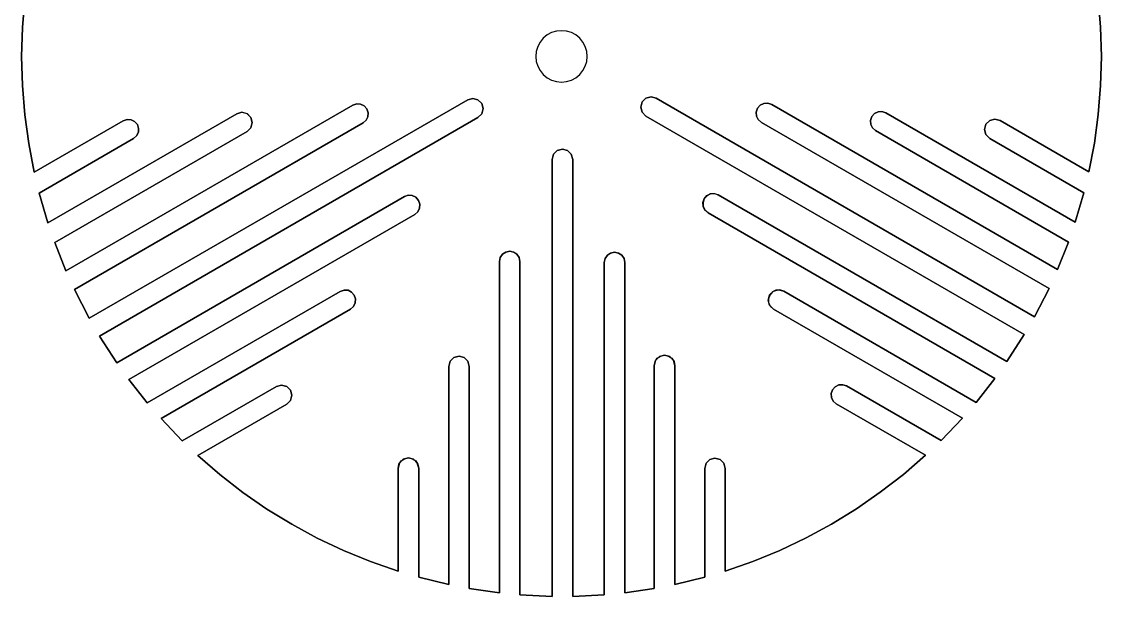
# Model space of a CAD drawing. Extents: x -1 to 211, y 67 to 298.
# Drawn here: x 0.6 to 210.6, y 67 to 178.8 of the extents above; entities that cross this region are included whole.
import ezdxf

# ---------------------------------------------------------------- set-up
doc = ezdxf.new("R2010")
doc.units = 0

msp = doc.modelspace()

# ---------------------------------------------------------------- linework, layer by layer
for p, q in [((1.170639, 183.248525), (0.715822, 177.607987)), ((0.715843, 177.607938), (1.170592, 183.248488)), ((209.952577, 183.32115), (210.412011, 177.667391)), ((210.412099, 177.66738), (209.952754, 183.321132)), ((0.715822, 177.607987), (0.565542, 171.955183)), ((0.565631, 171.955123), (0.715843, 177.607938)), ((103.652174, 176.612326), (102.791589, 176.15287)), ((103.652174, 176.612326), (102.791589, 176.15287)), ((103.652174, 176.612326), (102.791589, 176.15287)), ((104.585583, 176.895966), (103.652174, 176.612326)), ((104.585583, 176.895966), (103.652174, 176.612326)), ((104.585583, 176.895966), (103.652174, 176.612326)), ((105.565588, 176.992927), (104.585583, 176.895966)), ((105.565588, 176.992927), (104.585583, 176.895966)), ((105.565588, 176.992927), (104.585583, 176.895966)), ((106.545592, 176.895966), (105.565588, 176.992927)), ((106.545592, 176.895966), (105.565588, 176.992927)), ((106.545592, 176.895966), (105.565588, 176.992927)), ((107.479002, 176.612326), (106.545592, 176.895966)), ((107.479002, 176.612326), (106.545592, 176.895966)), ((107.479002, 176.612326), (106.545592, 176.895966)), ((108.339586, 176.15287), (107.479002, 176.612326)), ((108.339586, 176.15287), (107.479002, 176.612326)), ((108.339586, 176.15287), (107.479002, 176.612326)), ((210.412011, 177.667391), (210.565454, 171.992933)), ((210.565454, 171.992933), (210.412099, 177.66738)), ((101.405651, 174.766933), (100.946196, 173.906349)), ((101.405651, 174.766933), (100.946196, 173.906349)), ((101.405651, 174.766933), (100.946196, 173.906349)), ((102.030057, 175.528463), (101.405651, 174.766933)), ((102.030057, 175.528463), (101.405651, 174.766933)), ((102.030057, 175.528463), (101.405651, 174.766933)), ((102.791589, 176.15287), (102.030057, 175.528463)), ((102.791589, 176.15287), (102.030057, 175.528463)), ((102.791589, 176.15287), (102.030057, 175.528463)), ((109.101118, 175.528463), (108.339586, 176.15287)), ((109.101118, 175.528463), (108.339586, 176.15287)), ((109.101118, 175.528463), (108.339586, 176.15287)), ((109.725524, 174.766933), (109.101118, 175.528463)), ((109.725524, 174.766933), (109.101118, 175.528463)), ((109.725524, 174.766933), (109.101118, 175.528463)), ((110.184979, 173.906349), (109.725524, 174.766933)), ((110.184979, 173.906349), (109.725524, 174.766933)), ((110.184979, 173.906349), (109.725524, 174.766933)), ((100.662555, 172.972939), (100.565593, 171.992933)), ((100.662555, 172.972939), (100.565593, 171.992933)), ((100.662555, 172.972939), (100.565593, 171.992933)), ((100.946196, 173.906349), (100.662555, 172.972939)), ((100.946196, 173.906349), (100.662555, 172.972939)), ((100.946196, 173.906349), (100.662555, 172.972939)), ((110.46862, 172.972939), (110.184979, 173.906349)), ((110.46862, 172.972939), (110.184979, 173.906349)), ((110.46862, 172.972939), (110.184979, 173.906349)), ((110.565582, 171.992933), (110.46862, 172.972939)), ((110.565582, 171.992933), (110.46862, 172.972939)), ((110.565582, 171.992933), (110.46862, 172.972939)), ((0.565542, 171.955183), (0.719794, 166.302487)), ((0.719951, 166.302412), (0.565631, 171.955123)), ((100.565593, 171.992933), (100.662555, 171.012927)), ((100.565593, 171.992933), (100.662555, 171.012927)), ((100.565593, 171.992933), (100.662555, 171.012927)), ((100.662555, 171.012927), (100.946196, 170.079518)), ((100.662555, 171.012927), (100.946196, 170.079518)), ((100.662555, 171.012927), (100.946196, 170.079518)), ((110.184979, 170.079518), (110.46862, 171.012927)), ((110.184979, 170.079518), (110.46862, 171.012927)), ((110.184979, 170.079518), (110.46862, 171.012927)), ((110.46862, 171.012927), (110.565582, 171.992933)), ((110.46862, 171.012927), (110.565582, 171.992933)), ((110.46862, 171.012927), (110.565582, 171.992933)), ((110.565579, 171.992938), (110.565579, 171.992938)), ((110.565579, 171.992938), (110.565579, 171.992938)), ((110.565579, 171.992938), (110.565579, 171.992938)), ((210.413031, 166.337358), (210.565454, 171.992933)), ((210.565454, 171.992933), (210.413075, 166.337365)), ((210.565518, 171.992938), (210.565518, 171.992938)), ((210.565518, 171.992938), (210.565518, 171.992938)), ((100.946196, 170.079518), (101.405651, 169.218934)), ((100.946196, 170.079518), (101.405651, 169.218934)), ((100.946196, 170.079518), (101.405651, 169.218934)), ((101.405651, 169.218934), (102.030057, 168.457403)), ((101.405651, 169.218934), (102.030057, 168.457403)), ((101.405651, 169.218934), (102.030057, 168.457403)), ((102.030057, 168.457403), (102.791589, 167.832997)), ((102.030057, 168.457403), (102.791589, 167.832997)), ((102.030057, 168.457403), (102.791589, 167.832997)), ((108.339586, 167.832997), (109.101118, 168.457403)), ((108.339586, 167.832997), (109.101118, 168.457403)), ((108.339586, 167.832997), (109.101118, 168.457403)), ((109.101118, 168.457403), (109.725524, 169.218934)), ((109.101118, 168.457403), (109.725524, 169.218934)), ((109.101118, 168.457403), (109.725524, 169.218934)), ((109.725524, 169.218934), (110.184979, 170.079518)), ((109.725524, 169.218934), (110.184979, 170.079518)), ((109.725524, 169.218934), (110.184979, 170.079518)), ((0.719794, 166.302487), (1.178574, 160.66227)), ((1.178798, 160.662176), (0.719951, 166.302412)), ((102.791589, 167.832997), (103.652174, 167.373541)), ((102.791589, 167.832997), (103.652174, 167.373541)), ((102.791589, 167.832997), (103.652174, 167.373541)), ((103.652174, 167.373541), (104.585583, 167.0899)), ((103.652174, 167.373541), (104.585583, 167.0899)), ((103.652174, 167.373541), (104.585583, 167.0899)), ((104.585583, 167.0899), (105.565588, 166.992939)), ((104.585583, 167.0899), (105.565588, 166.992939)), ((104.585583, 167.0899), (105.565588, 166.992939)), ((105.565588, 166.992939), (106.545592, 167.0899)), ((105.565588, 166.992939), (106.545592, 167.0899)), ((105.565588, 166.992939), (106.545592, 167.0899)), ((106.545592, 167.0899), (107.479002, 167.373541)), ((106.545592, 167.0899), (107.479002, 167.373541)), ((106.545592, 167.0899), (107.479002, 167.373541)), ((107.479002, 167.373541), (108.339586, 167.832997)), ((107.479002, 167.373541), (108.339586, 167.832997)), ((107.479002, 167.373541), (108.339586, 167.832997)), ((209.956645, 160.702276), (210.413031, 166.337358)), ((210.413075, 166.337365), (209.956733, 160.702287)), ((87.319208, 163.568531), (88.320209, 163.839007)), ((88.319284, 163.836668), (87.319211, 163.568534)), ((89.319424, 163.56878), (88.319284, 163.836668)), ((88.320209, 163.839007), (89.322117, 163.571891)), ((121.978454, 163.874455), (121.243356, 163.140643)), ((121.251879, 163.135685), (121.984151, 163.867854)), ((122.982442, 164.140639), (121.978454, 163.874466)), ((121.984151, 163.867877), (122.984431, 164.135693)), ((123.984533, 163.867401), (122.982442, 164.140639)), ((122.984431, 164.135693), (123.984578, 163.867348)), ((197.564967, 121.385613), (123.984435, 163.867324)), ((123.984435, 163.867324), (197.564967, 121.385613)), ((123.984435, 163.867324), (123.984435, 163.867324)), ((123.984448, 163.867348), (123.984448, 163.867348)), ((64.987718, 162.512929), (9.197218, 130.30233)), ((9.197218, 130.30233), (64.987718, 162.512929)), ((87.319317, 163.56861), (13.733097, 121.08346)), ((13.733097, 121.08346), (87.319317, 163.56861)), ((64.987718, 162.512929), (64.987718, 162.512929)), ((64.987718, 162.512929), (64.987718, 162.512929)), ((64.987837, 162.513019), (65.739701, 162.763384)), ((65.740213, 162.764919), (64.98784, 162.513017)), ((65.739701, 162.763384), (66.502874, 162.708574)), ((66.504325, 162.71093), (65.740213, 162.764919)), ((66.502874, 162.708574), (67.190075, 162.372133)), ((67.192557, 162.374597), (66.504325, 162.71093)), ((67.190075, 162.372133), (67.714021, 161.777606)), ((67.717288, 161.779468), (67.192557, 162.374597)), ((67.714021, 161.777606), (67.966929, 161.026593)), ((67.97032, 161.027474), (67.717288, 161.779468)), ((87.319317, 163.568616), (87.319317, 163.568616)), ((87.319317, 163.56861), (87.319317, 163.56861)), ((90.051581, 162.836668), (89.319424, 163.56878)), ((89.322117, 163.571904), (90.055625, 162.839015)), ((90.051455, 160.836455), (90.319529, 161.836544)), ((90.319529, 161.836544), (90.051581, 162.836668)), ((90.323577, 161.837335), (90.053973, 160.836105)), ((90.055625, 162.839015), (90.323575, 161.837335)), ((120.975402, 162.137124), (121.246905, 161.134554)), ((121.243356, 163.140643), (120.975415, 162.137124)), ((121.251981, 161.135257), (120.983797, 162.135441)), ((120.983918, 162.135441), (121.251879, 163.135685)), ((143.708376, 161.899203), (143.455246, 161.146421)), ((143.456155, 161.146201), (143.709254, 161.898716)), ((144.233735, 162.494815), (143.708376, 161.899203)), ((143.709254, 161.898716), (144.234403, 162.494165)), ((144.922791, 162.831062), (144.233735, 162.494815)), ((144.234403, 162.494165), (144.923182, 162.83044)), ((145.687654, 162.884396), (144.922791, 162.831062)), ((144.923182, 162.83044), (145.687793, 162.883991)), ((146.440436, 162.631264), (145.687654, 162.884396)), ((145.687793, 162.883991), (146.440436, 162.631269)), ((202.034039, 130.534364), (146.440388, 162.631193)), ((146.440388, 162.631193), (202.034039, 130.534364)), ((146.440388, 162.631193), (146.440388, 162.631193)), ((146.440388, 162.631193), (146.440388, 162.631193)), ((1.178574, 160.66227), (1.941877, 155.046904)), ((1.942169, 155.046787), (1.178798, 160.662176)), ((42.413496, 160.857569), (5.672655, 139.645156)), ((5.672655, 139.645156), (42.413496, 160.857569)), ((15.738768, 117.622719), (89.3193, 160.10443)), ((89.3193, 160.10443), (15.738768, 117.622719)), ((20.350394, 159.480041), (21.102592, 159.731395)), ((21.102148, 159.730041), (20.350396, 159.48002)), ((21.865114, 159.675044), (21.102148, 159.730041)), ((21.102592, 159.731395), (21.866376, 159.677111)), ((22.552086, 159.338575), (21.865114, 159.675044)), ((21.866376, 159.677111), (22.554245, 159.340735)), ((43.413365, 161.125513), (42.413367, 160.857547)), ((42.413491, 160.857569), (43.414187, 161.127259)), ((42.413496, 160.857698), (42.413496, 160.857698)), ((42.413496, 160.857434), (42.413496, 160.857698)), ((42.413496, 160.857569), (42.413496, 160.857569)), ((44.413373, 160.857579), (43.413365, 161.125513)), ((43.414187, 161.127259), (44.415501, 160.85995)), ((45.145437, 160.125539), (44.413373, 160.857579)), ((44.415501, 160.85987), (45.148549, 160.127231)), ((45.413402, 159.125539), (45.145437, 160.125539)), ((45.148549, 160.127231), (45.416484, 159.126066)), ((67.9147, 160.263239), (67.580586, 159.574904)), ((67.582177, 159.574545), (67.917477, 160.263281)), ((67.966929, 161.026593), (67.9147, 160.263239)), ((67.917477, 160.263281), (67.97032, 161.027474)), ((89.319207, 160.104433), (90.051455, 160.836455)), ((90.053973, 160.836105), (89.319207, 160.104449)), ((89.3193, 160.10443), (89.3193, 160.10443)), ((89.3193, 160.10443), (89.3193, 160.10443)), ((121.246905, 161.134554), (121.984566, 160.403343)), ((121.984415, 160.403253), (121.251981, 161.135257)), ((121.984344, 160.403354), (195.570432, 117.918203)), ((121.984452, 160.403409), (121.984452, 160.403409)), ((195.570541, 117.918259), (121.984452, 160.403409)), ((121.984452, 160.403404), (121.984452, 160.403404)), ((143.455246, 161.146421), (143.50858, 160.381558)), ((143.509323, 160.381564), (143.456155, 161.146201)), ((143.50858, 160.381558), (143.844828, 159.692503)), ((143.845252, 159.692616), (143.509323, 160.381564)), ((143.844828, 159.692503), (144.44044, 159.167145)), ((144.440437, 159.167169), (143.845252, 159.692616)), ((165.653002, 159.544049), (165.906143, 160.296825)), ((165.91067, 160.294155), (165.657724, 159.542743)), ((165.906143, 160.296825), (166.43151, 160.892426)), ((166.434924, 160.888932), (165.91067, 160.294155)), ((166.43151, 160.892426), (167.12057, 161.228662)), ((167.122535, 161.22534), (166.434924, 160.888932)), ((167.12057, 161.228662), (167.885433, 161.281983)), ((167.886086, 161.27983), (167.122535, 161.22534)), ((167.885433, 161.281983), (168.638209, 161.028841)), ((168.638158, 161.028857), (167.886086, 161.27983)), ((205.492668, 139.750849), (168.638108, 161.028878)), ((168.638108, 161.028878), (205.492668, 139.750849)), ((168.638108, 161.028878), (168.638108, 161.028878)), ((168.638108, 161.028878), (168.638108, 161.028878)), ((189.852002, 159.792431), (188.84977, 159.525465)), ((188.852731, 159.522078), (189.853014, 159.789901)), ((190.853171, 159.521522), (189.852002, 159.792431)), ((189.853014, 159.789901), (190.853166, 159.521549)), ((209.19762, 155.099927), (209.956645, 160.702276)), ((209.956733, 160.702287), (209.197753, 155.09994)), ((20.350397, 159.480149), (3.010103, 149.468593)), ((3.010103, 149.468593), (20.350397, 159.480149)), ((10.863086, 126.645264), (66.987965, 159.049009)), ((66.987965, 159.049009), (10.863086, 126.645264)), ((20.35037, 159.480149), (20.350397, 159.480149)), ((20.350397, 159.480149), (20.35037, 159.480149)), ((20.350397, 159.480149), (20.350397, 159.480149)), ((23.075855, 158.744177), (22.552086, 159.338575)), ((22.554245, 159.340735), (23.078698, 158.745815)), ((23.32873, 157.99338), (23.075855, 158.744177)), ((23.078698, 158.745815), (23.331685, 157.994164)), ((23.276632, 157.23021), (23.32873, 157.99338)), ((23.331685, 157.994164), (23.279058, 157.230264)), ((45.147261, 158.125222), (44.413384, 157.393452)), ((44.413429, 157.393471), (45.14547, 158.125535)), ((45.14547, 158.125535), (45.413402, 159.125539)), ((45.416423, 159.126066), (45.147261, 158.125222)), ((67.580586, 159.574904), (66.987836, 159.048951)), ((66.987836, 159.048921), (67.582177, 159.574545)), ((66.987965, 159.049009), (66.987965, 159.049009)), ((66.987965, 159.049009), (66.987965, 159.049009)), ((144.440405, 159.167272), (144.440405, 159.167272)), ((144.440405, 159.167272), (200.376426, 126.872536)), ((144.440405, 159.167272), (144.440405, 159.167272)), ((200.376426, 126.872536), (144.440405, 159.167272)), ((165.706324, 158.779186), (165.653002, 159.544049)), ((165.657724, 159.542743), (165.71021, 158.779051)), ((166.04256, 158.090126), (165.706324, 158.779186)), ((165.71021, 158.779051), (166.044812, 158.090559)), ((166.638162, 157.564759), (166.04256, 158.090126)), ((166.044812, 158.090559), (166.63821, 157.564746)), ((166.638125, 157.564693), (166.638125, 157.564693)), ((166.638125, 157.564693), (204.166313, 135.897726)), ((166.638125, 157.564693), (166.638125, 157.564693)), ((204.166313, 135.897726), (166.638125, 157.564693)), ((188.116011, 158.792445), (187.848059, 157.790477)), ((187.848072, 157.790477), (188.118023, 156.789038)), ((187.852517, 157.789607), (188.120463, 158.789859)), ((188.120806, 156.789422), (187.852602, 157.789607)), ((188.84977, 159.525475), (188.116011, 158.792445)), ((188.120463, 158.789859), (188.852731, 159.522041)), ((190.853277, 159.521549), (190.853277, 159.521549)), ((208.137175, 149.542536), (190.853291, 159.521549)), ((190.853291, 159.521549), (208.137175, 149.542536)), ((190.853291, 159.521549), (190.853291, 159.521549)), ((3.985647, 145.413065), (22.35038, 156.015964)), ((22.35038, 156.015964), (3.985647, 145.413065)), ((7.00274, 135.79428), (44.413479, 157.393513)), ((44.413479, 157.393513), (7.00274, 135.79428)), ((22.350371, 156.015943), (22.942774, 156.541966)), ((22.35038, 156.015964), (22.35038, 156.015964)), ((22.35038, 156.015964), (22.35038, 156.015964)), ((22.944174, 156.541667), (22.350393, 156.015925)), ((22.942774, 156.541966), (23.276632, 157.23021)), ((23.279058, 157.230264), (22.944174, 156.541667)), ((44.413479, 157.393513), (44.413479, 157.393513)), ((44.413479, 157.393513), (44.413479, 157.393513)), ((188.118023, 156.789038), (188.853183, 156.057448)), ((188.85326, 156.05743), (188.120806, 156.789422)), ((188.853308, 156.057364), (188.853308, 156.057364)), ((188.853308, 156.057364), (188.853308, 156.057364)), ((207.164303, 145.485421), (188.853308, 156.057364)), ((188.853379, 156.057369), (207.164375, 145.485426)), ((1.941877, 155.046904), (3.009699, 149.468763)), ((3.010058, 149.468614), (1.942169, 155.046787)), ((104.7373, 153.713306), (104.005132, 152.98007)), ((104.005957, 152.979091), (104.738038, 153.711317)), ((105.738122, 153.981743), (104.7373, 153.713306)), ((104.738038, 153.711317), (105.738169, 153.979328)), ((106.73895, 153.71333), (105.738122, 153.981743)), ((105.738169, 153.979328), (106.738296, 153.711293)), ((106.738296, 153.711293), (107.470356, 152.97905)), ((107.471151, 152.980111), (106.73895, 153.71333)), ((208.137278, 149.54255), (209.19762, 155.099927)), ((209.197753, 155.09994), (208.137458, 149.542563)), ((103.738279, 151.978822), (103.738015, 151.978822)), ((103.738015, 151.978822), (103.738015, 67.009314)), ((103.738015, 151.978822), (103.738015, 151.978822)), ((103.738015, 67.009314), (103.738015, 151.978822)), ((103.738144, 151.978907), (104.005957, 152.979091)), ((104.005132, 152.98007), (103.73815, 151.978859)), ((107.470356, 152.97905), (107.738145, 151.978859)), ((107.738139, 151.978907), (107.471151, 152.980111)), ((107.738245, 67.014606), (107.738245, 151.978822)), ((107.738245, 151.978822), (107.738245, 67.014606)), ((107.738245, 151.978822), (107.738245, 151.978822)), ((107.738245, 151.978822), (107.738245, 151.978822)), ((3.009706, 149.468723), (3.01005, 149.468723)), ((3.010103, 149.468593), (3.010103, 149.468593)), ((208.13744, 149.542542), (208.137175, 149.542542)), ((208.137175, 149.542536), (208.137175, 149.542536)), ((3.985646, 145.413052), (5.672634, 139.645145)), ((3.985727, 145.413065), (3.985647, 145.413065)), ((3.985647, 145.413065), (3.985647, 145.413065)), ((5.67266, 139.645145), (3.985716, 145.413039)), ((75.772415, 144.989007), (75.020726, 144.739167)), ((75.020729, 144.739207), (75.773455, 144.992162)), ((76.535267, 144.933916), (75.772415, 144.989007)), ((75.773455, 144.992162), (76.538215, 144.938733)), ((77.222116, 144.597439), (76.535267, 144.933916)), ((76.538215, 144.938733), (77.227156, 144.602471)), ((133.332258, 144.323618), (133.857626, 144.919231)), ((133.864788, 144.91202), (133.341707, 144.318147)), ((133.857626, 144.919231), (134.546691, 145.255477)), ((134.550857, 145.248586), (133.864788, 144.91202)), ((134.546691, 145.255477), (135.311563, 145.308806)), ((135.313001, 145.304302), (134.550857, 145.248586)), ((135.311563, 145.308806), (136.06435, 145.055666)), ((136.064305, 145.055627), (135.313001, 145.304302)), ((192.18917, 112.651998), (136.064237, 145.055743)), ((136.064237, 145.055743), (192.18917, 112.651998)), ((136.064237, 145.055743), (136.064237, 145.055743)), ((136.064237, 145.055743), (136.064237, 145.055743)), ((207.16443, 145.485426), (205.492663, 139.75087)), ((205.492676, 139.750891), (207.164459, 145.48546)), ((207.164303, 145.485421), (207.164303, 145.485421)), ((207.164568, 145.485421), (207.164303, 145.485421)), ((75.020705, 144.739302), (19.084632, 112.444565)), ((19.084632, 112.444565), (75.020705, 144.739302)), ((75.020705, 144.739037), (75.020705, 144.739302)), ((75.020705, 144.739302), (75.020705, 144.739302)), ((77.745794, 144.003118), (77.222116, 144.597439)), ((77.227156, 144.602471), (77.752427, 144.006925)), ((77.998659, 143.252443), (77.745794, 144.003118)), ((77.752427, 144.006925), (78.005542, 143.254252)), ((77.946641, 142.489376), (77.998659, 143.252443)), ((78.005542, 143.254252), (77.952276, 142.489481)), ((133.07912, 143.570831), (133.332258, 144.323618)), ((133.132449, 142.80596), (133.07912, 143.570831)), ((133.341707, 144.318147), (133.088944, 143.568206)), ((133.088944, 143.568206), (133.140509, 142.80577)), ((133.468695, 142.116896), (133.132449, 142.80596)), ((133.140509, 142.80577), (133.473335, 142.117878)), ((21.42717, 109.178024), (77.020688, 141.275117)), ((77.020688, 141.275117), (21.42717, 109.178024)), ((77.020688, 141.275117), (77.020688, 141.275117)), ((77.020688, 141.275117), (77.020688, 141.275117)), ((77.616158, 141.800468), (77.020722, 141.275072)), ((77.020725, 141.275109), (77.612932, 141.801177)), ((77.612932, 141.801177), (77.946641, 142.489376)), ((77.952276, 142.489481), (77.616158, 141.800468)), ((134.064309, 141.591529), (133.468695, 142.116896)), ((133.473335, 142.117878), (134.064352, 141.591571)), ((134.064254, 141.591558), (134.064254, 141.591558)), ((134.064254, 141.591558), (189.855019, 109.380694)), ((134.064254, 141.591558), (134.064254, 141.591558)), ((189.855019, 109.380694), (134.064254, 141.591558)), ((5.672629, 139.645156), (5.672655, 139.645156)), ((5.672655, 139.645156), (5.672655, 139.645156)), ((205.492668, 139.750849), (205.492668, 139.750849)), ((205.492668, 139.750849), (205.492668, 139.750849)), ((9.197219, 130.302291), (7.002712, 135.79438)), ((7.002714, 135.79428), (7.002714, 135.79428)), ((7.002724, 135.794399), (9.19721, 130.302285)), ((7.00274, 135.79428), (7.00274, 135.79428)), ((204.166379, 135.897832), (202.033965, 130.53428)), ((202.034002, 130.534304), (204.166364, 135.897875)), ((204.166313, 135.897991), (204.166313, 135.897726)), ((204.166313, 135.897726), (204.166313, 135.897726)), ((93.486559, 132.111615), (93.644003, 132.889816)), ((93.646469, 132.887044), (93.486604, 132.111583)), ((93.644003, 132.889816), (94.072682, 133.525245)), ((94.075691, 133.519704), (93.646469, 132.887044)), ((94.072682, 133.525245), (94.708303, 133.953631)), ((94.710359, 133.945951), (94.075691, 133.519704)), ((94.708303, 133.953631), (95.486573, 134.110704)), ((95.486563, 134.102174), (94.710359, 133.945951)), ((96.26277, 133.945963), (95.486563, 134.102174)), ((95.486573, 134.110704), (96.264846, 133.953619)), ((96.897447, 133.519726), (96.26277, 133.945963)), ((96.264846, 133.953619), (96.900466, 133.525223)), ((97.32668, 132.887073), (96.897447, 133.519726)), ((96.900466, 133.525223), (97.329137, 132.889787)), ((97.486554, 132.111615), (97.32668, 132.887073)), ((97.329137, 132.889787), (97.486559, 132.111583)), ((114.052937, 132.69177), (113.895578, 131.913485)), ((113.895578, 131.913445), (114.053165, 132.691439)), ((114.4816, 133.327282), (114.052937, 132.69177)), ((114.053165, 132.691439), (114.481879, 133.326662)), ((115.117256, 133.755732), (114.4816, 133.327282)), ((114.481879, 133.326662), (115.117437, 133.754893)), ((115.895593, 133.91283), (115.117256, 133.755732)), ((115.117437, 133.754893), (115.895556, 133.911915)), ((115.895556, 133.911915), (116.673671, 133.754908)), ((116.673939, 133.755717), (115.895593, 133.91283)), ((116.673671, 133.754908), (117.309225, 133.326688)), ((117.309605, 133.327254), (116.673939, 133.755717)), ((117.309225, 133.326688), (117.737949, 132.691475)), ((117.73826, 132.691733), (117.309605, 133.327254)), ((117.737949, 132.691475), (117.895573, 131.913485)), ((117.895573, 131.913445), (117.73826, 132.691733)), ((9.197218, 130.30233), (9.197218, 130.30233)), ((9.197218, 130.30233), (9.197218, 130.30233)), ((93.486482, 132.111549), (93.486482, 132.111549)), ((93.486482, 132.111549), (93.486482, 67.689293)), ((93.486482, 132.111549), (93.486482, 132.111549)), ((93.486482, 67.689293), (93.486482, 132.111549)), ((97.486448, 67.305647), (97.486448, 132.111549)), ((97.486448, 132.111549), (97.486448, 67.305647)), ((97.486448, 132.111549), (97.486448, 132.111549)), ((97.486448, 132.111549), (97.486448, 132.111549)), ((113.895621, 131.913376), (113.895621, 131.913376)), ((113.895621, 131.913376), (113.895621, 67.324168)), ((113.895621, 131.913376), (113.895621, 131.913376)), ((113.895621, 67.324168), (113.895621, 131.913376)), ((117.895587, 67.718397), (117.895587, 131.913376)), ((117.895587, 131.913376), (117.895587, 67.718397)), ((117.895587, 131.913376), (117.895587, 131.913376)), ((117.895587, 131.913376), (117.895587, 131.913376)), ((202.034039, 130.534364), (202.034039, 130.534364)), ((202.034039, 130.534364), (202.034039, 130.534364)), ((10.863086, 126.645264), (10.863086, 126.645264)), ((10.863112, 126.645259), (10.863086, 126.645259)), ((10.863091, 126.645285), (13.733104, 121.083597)), ((13.733088, 121.083558), (10.863108, 126.645285)), ((62.53424, 126.316652), (25.00592, 104.649686)), ((25.00592, 104.649686), (62.53424, 126.316652)), ((62.534139, 126.316618), (63.28682, 126.56944)), ((63.285983, 126.566887), (62.534142, 126.316591)), ((62.53424, 126.316652), (62.53424, 126.316652)), ((62.53424, 126.316652), (62.53424, 126.316652)), ((64.049114, 126.512039), (63.285983, 126.566887)), ((63.28682, 126.56944), (64.051497, 126.515941)), ((64.736269, 126.175592), (64.049114, 126.512039)), ((64.051497, 126.515941), (64.740348, 126.179671)), ((65.26018, 125.581093), (64.736269, 126.175592)), ((64.740348, 126.179671), (65.265551, 125.584181)), ((146.044066, 125.60645), (146.779144, 126.340237)), ((146.578463, 126.196895), (146.053094, 125.601283)), ((147.267528, 126.533139), (146.578463, 126.196895)), ((146.779144, 126.340226), (147.783072, 126.60644)), ((148.032398, 126.586465), (147.267528, 126.533139)), ((147.783072, 126.60644), (148.785133, 126.333294)), ((148.785184, 126.333326), (148.032398, 126.586465)), ((186.195836, 104.734352), (148.785123, 126.333321)), ((148.785123, 126.333321), (186.195836, 104.734352)), ((148.785123, 126.333321), (148.785123, 126.333321)), ((148.785123, 126.333321), (148.785123, 126.333321)), ((197.564949, 121.385719), (200.376569, 126.872485)), ((200.37653, 126.872451), (197.564973, 121.385693)), ((200.376426, 126.872536), (200.376426, 126.872536)), ((200.376691, 126.872536), (200.376426, 126.872536)), ((65.126818, 123.378488), (65.46088, 124.066806)), ((65.465445, 124.066898), (65.129433, 123.377921)), ((65.513081, 124.830123), (65.26018, 125.581093)), ((65.265551, 125.584181), (65.518657, 124.831595)), ((65.46088, 124.066806), (65.513081, 124.830123)), ((65.518657, 124.831595), (65.465445, 124.066898)), ((146.047579, 123.600453), (145.776147, 124.602982)), ((145.776155, 124.602982), (146.044066, 125.60645)), ((146.053094, 125.601283), (145.799954, 124.848499)), ((145.799954, 124.848499), (145.85328, 124.083629)), ((145.85328, 124.083629), (146.189524, 123.394564)), ((27.679663, 101.574437), (64.534223, 122.852467)), ((64.534223, 122.852467), (27.679663, 101.574437)), ((64.534138, 122.85252), (65.126818, 123.378488)), ((65.129433, 123.377921), (64.534138, 122.852496)), ((64.534223, 122.852467), (64.534223, 122.852467)), ((64.534223, 122.852467), (64.534223, 122.852467)), ((146.785177, 122.869231), (146.047579, 123.600453)), ((146.189524, 123.394564), (146.785134, 122.869196)), ((146.78514, 122.869136), (146.78514, 122.869136)), ((146.78514, 122.869136), (183.525929, 101.656987)), ((146.78514, 122.869136), (146.78514, 122.869136)), ((183.525929, 101.656987), (146.78514, 122.869136)), ((13.733097, 121.083724), (13.733097, 121.08346)), ((13.733097, 121.08346), (13.733097, 121.08346)), ((197.564967, 121.385613), (197.564967, 121.385613)), ((197.564967, 121.385613), (197.564967, 121.385613)), ((15.738795, 117.622719), (15.738768, 117.622719)), ((15.738768, 117.622719), (15.738768, 117.622719)), ((15.73878, 117.622754), (19.084597, 112.44451)), ((19.084637, 112.444489), (15.738802, 117.622801)), ((192.189051, 112.651988), (195.570673, 117.918301)), ((195.570647, 117.918341), (192.189077, 112.652009)), ((195.570541, 117.918259), (195.570541, 117.918259)), ((195.570805, 117.918259), (195.570541, 117.918259)), ((84.632032, 113.468832), (83.89982, 112.735368)), ((83.900947, 112.733866), (84.63299, 113.465925)), ((85.633033, 113.737347), (84.632032, 113.468832)), ((84.63299, 113.465925), (85.632985, 113.733886)), ((85.632985, 113.733886), (86.632988, 113.465948)), ((86.634028, 113.468809), (85.633033, 113.737347)), ((86.632988, 113.465948), (87.365048, 112.733906)), ((87.366251, 112.735327), (86.634028, 113.468809)), ((124.606658, 113.620489), (123.874607, 112.888423)), ((124.19599, 113.296251), (124.830615, 113.722366)), ((125.606667, 113.888451), (124.606658, 113.620489)), ((124.830615, 113.722366), (125.606707, 113.878526)), ((126.60668, 113.620507), (125.606667, 113.888451)), ((125.606707, 113.878526), (126.382794, 113.72235)), ((126.382794, 113.72235), (127.017409, 113.296223)), ((127.338746, 112.888456), (126.60668, 113.620507)), ((19.084605, 112.444565), (19.084632, 112.444565)), ((19.084632, 112.444565), (19.084632, 112.444565)), ((83.633146, 111.733895), (83.632882, 111.733895)), ((83.632882, 111.733895), (83.632882, 69.308541)), ((83.632882, 111.733895), (83.632882, 111.733895)), ((83.632882, 69.308541), (83.632882, 111.733895)), ((83.633009, 111.733861), (83.900947, 112.733866)), ((83.89982, 112.735368), (83.633014, 111.733909)), ((87.365048, 112.733906), (87.633009, 111.733909)), ((87.633004, 111.733861), (87.366251, 112.735327)), ((87.633112, 68.535958), (87.633112, 111.733895)), ((87.633112, 111.733895), (87.633112, 68.535958)), ((87.633112, 111.733895), (87.633112, 111.733895)), ((87.633112, 111.733895), (87.633112, 111.733895)), ((123.606611, 111.888412), (123.606611, 111.888412)), ((123.606611, 111.888412), (123.606611, 68.554479)), ((123.606611, 111.888412), (123.606611, 111.888412)), ((123.606611, 68.554479), (123.606611, 111.888412)), ((123.874607, 112.888423), (123.606666, 111.888409)), ((123.606714, 111.888449), (123.766726, 112.663754)), ((123.766726, 112.663754), (124.19599, 113.296251)), ((127.017409, 113.296223), (127.446661, 112.663718)), ((127.606709, 111.888449), (127.338746, 112.888456)), ((127.446661, 112.663718), (127.606661, 111.888409)), ((127.606576, 111.888412), (127.606841, 111.888412)), ((127.606841, 69.332353), (127.606841, 111.888412)), ((127.606841, 111.888412), (127.606841, 69.332353)), ((127.606841, 111.888412), (127.606841, 111.888412)), ((192.18917, 112.651998), (192.18917, 112.651998)), ((192.18917, 112.651998), (192.18917, 112.651998)), ((186.19587, 104.734254), (189.854881, 109.380813)), ((189.854926, 109.3808), (186.195886, 104.734217)), ((189.854754, 109.380694), (189.855019, 109.380694)), ((189.855019, 109.380694), (189.855019, 109.380694)), ((21.42716, 109.178148), (25.00589, 104.649717)), ((21.427197, 109.178024), (21.42717, 109.178024)), ((21.42717, 109.178024), (21.42717, 109.178024)), ((25.005922, 104.649691), (21.427194, 109.178114)), ((50.121344, 107.831505), (31.810084, 97.259033)), ((31.810084, 97.259033), (50.121344, 107.831505)), ((50.121252, 107.831505), (51.121434, 108.099911)), ((51.121827, 108.100895), (50.121257, 107.831561)), ((50.121328, 107.831561), (50.121328, 107.831561)), ((50.121344, 107.831505), (50.121344, 107.831505)), ((51.121434, 108.099911), (52.121785, 107.832034)), ((52.122907, 107.833413), (51.121827, 108.100895)), ((52.121785, 107.832135), (52.854105, 107.099934)), ((52.855751, 107.100929), (52.122907, 107.833461)), ((53.123724, 106.099974), (52.855751, 107.100929)), ((158.024739, 106.429934), (158.277847, 107.182605)), ((158.282216, 107.180152), (158.029255, 106.428796)), ((158.277847, 107.182605), (158.803107, 107.778153)), ((158.806447, 107.774886), (158.282216, 107.180152)), ((158.803107, 107.778153), (159.492039, 108.114421)), ((159.494017, 108.111281), (158.806447, 107.774886)), ((159.492039, 108.114421), (160.256793, 108.167859)), ((160.257523, 108.165791), (159.494017, 108.111281)), ((160.256793, 108.167859), (161.009519, 107.914915)), ((161.009564, 107.914873), (160.257523, 108.165791)), ((161.009386, 107.914904), (161.009651, 107.914904)), ((179.374357, 97.312005), (161.009651, 107.914904)), ((161.009651, 107.914904), (179.374357, 97.312005)), ((161.009651, 107.914904), (161.009651, 107.914904)), ((52.853792, 105.099402), (52.121256, 104.367418)), ((52.121319, 104.367455), (52.854899, 105.099278)), ((53.122043, 106.099627), (52.853792, 105.099402)), ((52.854105, 107.099934), (53.122059, 106.099627)), ((52.854899, 105.099278), (53.123808, 106.099974)), ((158.078011, 105.665168), (158.024739, 106.429934)), ((158.029255, 106.428796), (158.081691, 105.665145)), ((158.414131, 104.976163), (158.078011, 105.665168)), ((158.081691, 105.665145), (158.416215, 104.976664)), ((25.005894, 104.649686), (25.00592, 104.649686)), ((25.00592, 104.649686), (25.00592, 104.649686)), ((34.837162, 94.388363), (52.121311, 104.367376)), ((52.121311, 104.367376), (34.837162, 94.388363)), ((52.121311, 104.367376), (52.121311, 104.367376)), ((52.121311, 104.367376), (52.121311, 104.367376)), ((159.009565, 104.450775), (158.414131, 104.976163)), ((158.416215, 104.976664), (159.00952, 104.45082)), ((159.009404, 104.450719), (159.009668, 104.450719)), ((159.009668, 104.450719), (176.349909, 94.438634)), ((159.009668, 104.450719), (159.009668, 104.450719)), ((176.349909, 94.438634), (159.009668, 104.450719)), ((186.195836, 104.734088), (186.195836, 104.734352)), ((186.195836, 104.734352), (186.195836, 104.734352)), ((31.810012, 97.259456), (27.679602, 101.574467)), ((27.67962, 101.574554), (31.809981, 97.259538)), ((27.679663, 101.574437), (27.679663, 101.574437)), ((27.679679, 101.574382), (27.679679, 101.574382)), ((183.525958, 101.656934), (179.374294, 97.312032)), ((179.374309, 97.311979), (183.52599, 101.656921)), ((183.525929, 101.656987), (183.525929, 101.656987)), ((183.525929, 101.656987), (183.525929, 101.656987)), ((31.810068, 97.259089), (31.810068, 97.259089)), ((31.810084, 97.259033), (31.810084, 97.259033)), ((179.374357, 97.312005), (179.374357, 97.312005)), ((179.374357, 97.312005), (179.374357, 97.312005)), ((34.837138, 94.388443), (39.136675, 90.677647)), ((34.837162, 94.388363), (34.837162, 94.388363)), ((34.837162, 94.388363), (34.837162, 94.388363)), ((39.136714, 90.677665), (34.837175, 94.388443)), ((74.062283, 92.938042), (73.794329, 91.938034)), ((73.794352, 91.938007), (73.953506, 92.714271)), ((73.953506, 92.714271), (74.38257, 93.347742)), ((74.794341, 93.6701), (74.062283, 92.938042)), ((74.38257, 93.347742), (75.017518, 93.774615)), ((75.794349, 93.938026), (74.794341, 93.6701)), ((75.017518, 93.774615), (75.794327, 93.931084)), ((75.794327, 93.931084), (76.571137, 93.77463)), ((76.794353, 93.670073), (75.794349, 93.938026)), ((76.571137, 93.77463), (77.20609, 93.347765)), ((77.526402, 92.938015), (76.794353, 93.670073)), ((77.20609, 93.347765), (77.63516, 92.714297)), ((77.794347, 91.938007), (77.526402, 92.938015)), ((77.63516, 92.714297), (77.794323, 91.938034)), ((133.408837, 91.895991), (133.67678, 92.895999)), ((133.674979, 92.898344), (133.408853, 91.896044)), ((134.407278, 93.632635), (133.674979, 92.898344)), ((133.67678, 92.895999), (134.408825, 93.628057)), ((135.408858, 93.901497), (134.407278, 93.632635)), ((134.408825, 93.628057), (135.408827, 93.89603)), ((135.408827, 93.89603), (136.408832, 93.628084)), ((136.410436, 93.632635), (135.408858, 93.901497)), ((136.408832, 93.628084), (137.14089, 92.896039)), ((137.142678, 92.898318), (136.410436, 93.632635)), ((137.14089, 92.896039), (137.408847, 91.896044)), ((137.408832, 91.895991), (137.142678, 92.898318)), ((176.349864, 94.439348), (172.052993, 90.725485)), ((172.053022, 90.725458), (176.349898, 94.439322)), ((176.349909, 94.438634), (176.349909, 94.438634)), ((176.349909, 94.438634), (176.349909, 94.438634)), ((39.136675, 90.677647), (43.620535, 87.212095)), ((43.620575, 87.212126), (39.136714, 90.677665)), ((73.794363, 91.938325), (73.794363, 91.938325)), ((73.794363, 91.938325), (73.794363, 71.914683)), ((73.794363, 91.938325), (73.794363, 91.938325)), ((73.794363, 71.914683), (73.794363, 91.938325)), ((77.794329, 70.731997), (77.794329, 91.938325)), ((77.794329, 91.938325), (77.794329, 70.731997)), ((77.794329, 91.938325), (77.794329, 91.938325)), ((77.794329, 91.938325), (77.794329, 91.938325)), ((133.408882, 91.895991), (133.408882, 91.895991)), ((133.408882, 91.895991), (133.408882, 70.753164)), ((133.408882, 91.895991), (133.408882, 91.895991)), ((133.408882, 70.753164), (133.408882, 91.895991)), ((137.408847, 71.938496), (137.408847, 91.895991)), ((137.408847, 91.895991), (137.408847, 71.938496)), ((137.408847, 91.895991), (137.408847, 91.895991)), ((137.408847, 91.895991), (137.408847, 91.895991)), ((172.052993, 90.725485), (167.571625, 87.256727)), ((167.571648, 87.256701), (172.053022, 90.725458)), ((43.620535, 87.212095), (48.278001, 83.997968)), ((48.278041, 83.998011), (43.620575, 87.212126)), ((167.571625, 87.256727), (162.91647, 84.039266)), ((162.916487, 84.03924), (167.571648, 87.256701)), ((162.91647, 84.039266), (158.098243, 81.079293)), ((158.098253, 81.079266), (162.916487, 84.03924)), ((48.278001, 83.997968), (53.098357, 81.041447)), ((53.098395, 81.0415), (48.278041, 83.998011)), ((53.098357, 81.041447), (58.070884, 78.348714)), ((58.07092, 78.348777), (53.098395, 81.0415)), ((158.098243, 81.079293), (153.127654, 78.382996)), ((153.127657, 78.382969), (158.098253, 81.079266)), ((58.070884, 78.348714), (63.184867, 75.92595)), ((63.184899, 75.926024), (58.07092, 78.348777)), ((148.015414, 75.95654), (153.127657, 78.382969)), ((153.127654, 78.382996), (148.015417, 75.956567)), ((63.184867, 75.92595), (68.429587, 73.779336)), ((68.429616, 73.779424), (63.184899, 75.926024)), ((142.772234, 73.806169), (148.015414, 75.95654)), ((148.015417, 75.956567), (142.772244, 73.806195)), ((68.429587, 73.779336), (73.794329, 71.915054)), ((73.794352, 71.915159), (68.429616, 73.779424)), ((137.408832, 71.938046), (142.772234, 73.806169)), ((142.772244, 73.806195), (137.408847, 71.938072)), ((73.794363, 71.914683), (73.794363, 71.914683)), ((73.794363, 71.914683), (73.794363, 71.914683)), ((137.408847, 71.938496), (137.408847, 71.938496)), ((137.408847, 71.938496), (137.408847, 71.938496)), ((83.633009, 69.309281), (77.794323, 70.73205)), ((77.794329, 70.731997), (77.794329, 70.731997)), ((77.794329, 70.731997), (77.794329, 70.731997)), ((77.794347, 70.732235), (83.633014, 69.30907)), ((83.632882, 69.308541), (83.632882, 69.308541)), ((83.633146, 69.308541), (83.632882, 69.308541)), ((127.606576, 69.332353), (127.606841, 69.332353)), ((133.408837, 70.752), (127.606661, 69.332062)), ((127.606709, 69.332512), (133.408853, 70.752053)), ((127.606841, 69.332353), (127.606841, 69.332353)), ((133.408882, 70.753164), (133.408882, 70.753164)), ((133.408882, 70.753164), (133.408882, 70.753164)), ((87.633004, 68.53572), (93.486604, 67.69006)), ((93.486559, 67.690166), (87.633009, 68.536064)), ((87.633112, 68.535958), (87.633112, 68.535958)), ((87.633112, 68.535958), (87.633112, 68.535958)), ((93.486482, 67.689293), (93.486482, 67.689293)), ((93.486482, 67.689293), (93.486482, 67.689293)), ((97.486448, 67.303001), (97.486448, 67.305647)), ((97.486448, 67.305647), (97.486448, 67.305647)), ((97.486554, 67.304351), (103.73815, 67.009076)), ((103.738144, 67.00897), (97.486559, 67.30406)), ((107.738139, 67.015558), (113.895578, 67.324062)), ((113.895578, 67.324009), (107.738145, 67.015056)), ((113.895621, 67.324168), (113.895621, 67.324168)), ((113.895621, 67.324168), (113.895621, 67.324168)), ((117.895573, 67.719534), (123.606666, 68.555061)), ((123.606714, 68.554585), (117.895573, 67.719058)), ((117.895587, 67.718397), (117.895587, 67.718397)), ((117.895587, 67.718397), (117.895587, 67.718397)), ((123.606611, 68.554479), (123.606611, 68.554479)), ((123.606611, 68.554479), (123.606611, 68.554479)), ((103.738015, 67.009314), (103.738015, 67.009314)), ((103.738279, 67.009314), (103.738015, 67.009314)), ((107.738245, 67.014606), (107.738245, 67.014606)), ((107.738245, 67.014606), (107.738245, 67.014606))]:
    msp.add_line(p, q)

doc.saveas('drawing.dxf')
